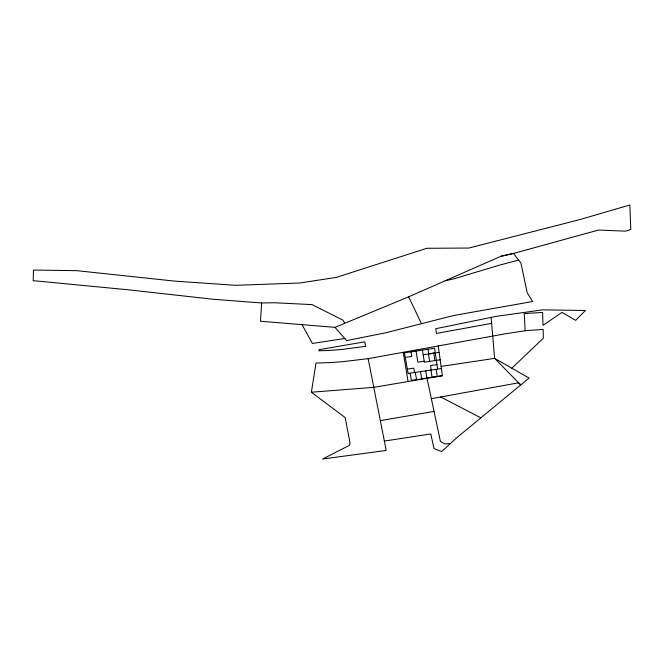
<?xml version="1.0" encoding="UTF-8"?>
<svg xmlns="http://www.w3.org/2000/svg" width="664" height="664" viewBox="0 0 664 664"><rect width="100%" height="100%" fill="white"/><g stroke="black" fill="none" stroke-linecap="round" stroke-linejoin="round"><path stroke-width="1" d="M261.649 302.975L260.479 321.235L334.996 327.36L408.659 296.825L501.054 256.238L513.554 253.424L598.538 230.051L625.662 231.147L630.8 229.52L629.846 204.977L580.602 219.394L468.859 248.046L426.902 248.278L336.291 277.411L299.456 283.03L235.62 285.312L174.665 281.113L77.074 270.688L33.457 270.049L33.2 280.656L128.384 289.811L213.219 299.265L261.649 302.975L274.971 302.767L312.072 304.618L343.014 320.164L344.55 323.011M368.147 358.66L386.199 450.449L322.596 459.023L349.364 445.353L350.094 443.361L345.18 417.59L311.383 392.208L315.998 363.05L328.514 362.644A308.843 272.439 -0.4 0 0 343.62 361.556L368.138 358.66L506.043 333.66L525.979 330.614L543.127 329.444L543.384 338.159L511.819 368.205M441.112 366.437L494.63 358.361L529.067 378.082L456.666 437.808L441.676 451.528L434.04 448.574L430.803 433.982L384.373 441.045M334.996 327.36L346.674 340.591L385.693 332.797L453.861 315.466L532.611 301.531L527.199 292.741L520.925 263.093L518.625 260.072L499.369 265.177L454.541 278.623L445.079 280.839M501.054 256.238L513.562 253.432L518.625 260.072M525.124 330.747L524.269 313.541L542.621 312.437L543.011 325.31L561.985 312.412L575.68 320.338L585.399 310.486L542.521 309.856L495.991 316.404L435.758 328.705L436.431 333.444L491.642 323.351M431.343 398.674L518.617 382.804L520.725 384.946L494.63 358.361L491.136 317.392M380.397 420.627L434.057 411.423M438.207 345.969L442.423 375.699L373.915 387.328L311.383 392.208M344.823 338.491L312.387 343.462L302.228 324.962M405.248 357.398L411.771 356.41L410.991 351.845M435.269 352.833L428.728 353.829L428.031 349.247M423.192 354.825L439.12 352.401M424.213 361.233L417.897 362.187L416.054 351.073M440.166 359.805L424.371 362.204L422.445 350.102M407.339 369.101L413.78 368.13L414.535 372.529M436.995 364.619L430.529 365.59L431.202 370.014M441.411 368.537L408.119 373.5L404.442 352.85L434.605 348.243L437.634 369.043M442.423 375.699L411.381 380.364L410.136 373.259M450.267 443.652L444.839 443.909L440.398 441.344L427.018 378.314M440.664 396.981L480.794 417.814M408.659 296.825L421.449 323.609M415.332 372.471L416.544 379.584M420.536 371.691L421.715 378.812M403.255 352.285L408.069 381.526M425.749 370.902L426.886 378.032M428.496 354.02L429.633 361.407M430.969 370.114L432.056 377.252M433.808 353.207L434.895 360.602M436.182 369.325L437.236 376.471M319.152 349.654L318.828 350.783L325.003 350.592A289.13 254.669 -0.5 0 0 342.093 349.43L365.665 346.342L364.752 341.836L319.152 349.654"/></g></svg>
